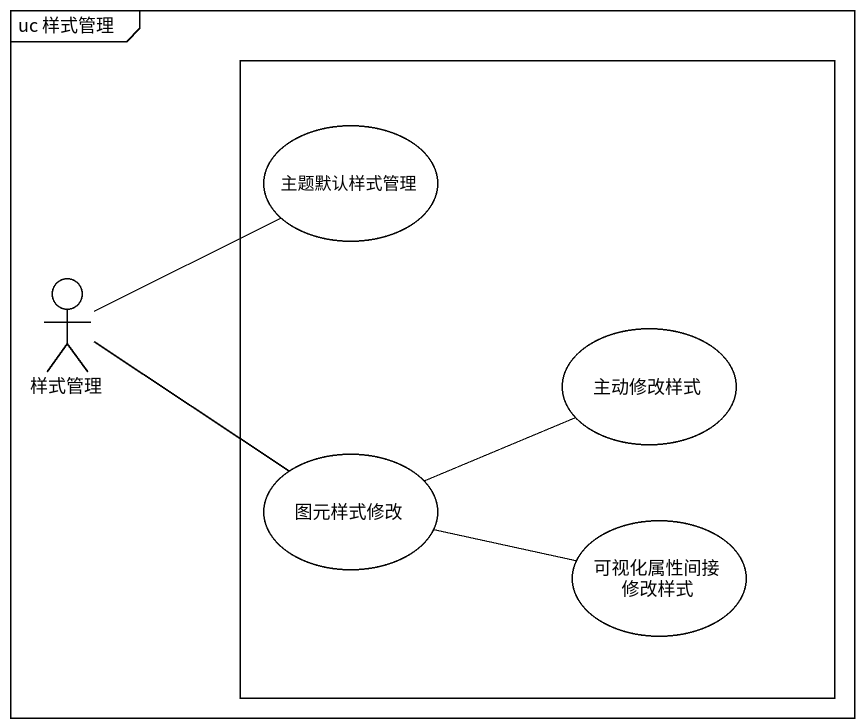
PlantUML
@startuml
mainframe uc 样式管理
rectangle " " as rectangle1 {
  usecase 主题默认样式管理
  usecase 主动修改样式
  usecase 图元样式修改
  usecase 可视化属性间接修改样式
}
actor 样式管理
样式管理 -up- 主题默认样式管理
样式管理 -right- 图元样式修改
图元样式修改 -right- 主动修改样式
图元样式修改 -right- 可视化属性间接修改样式
@enduml
